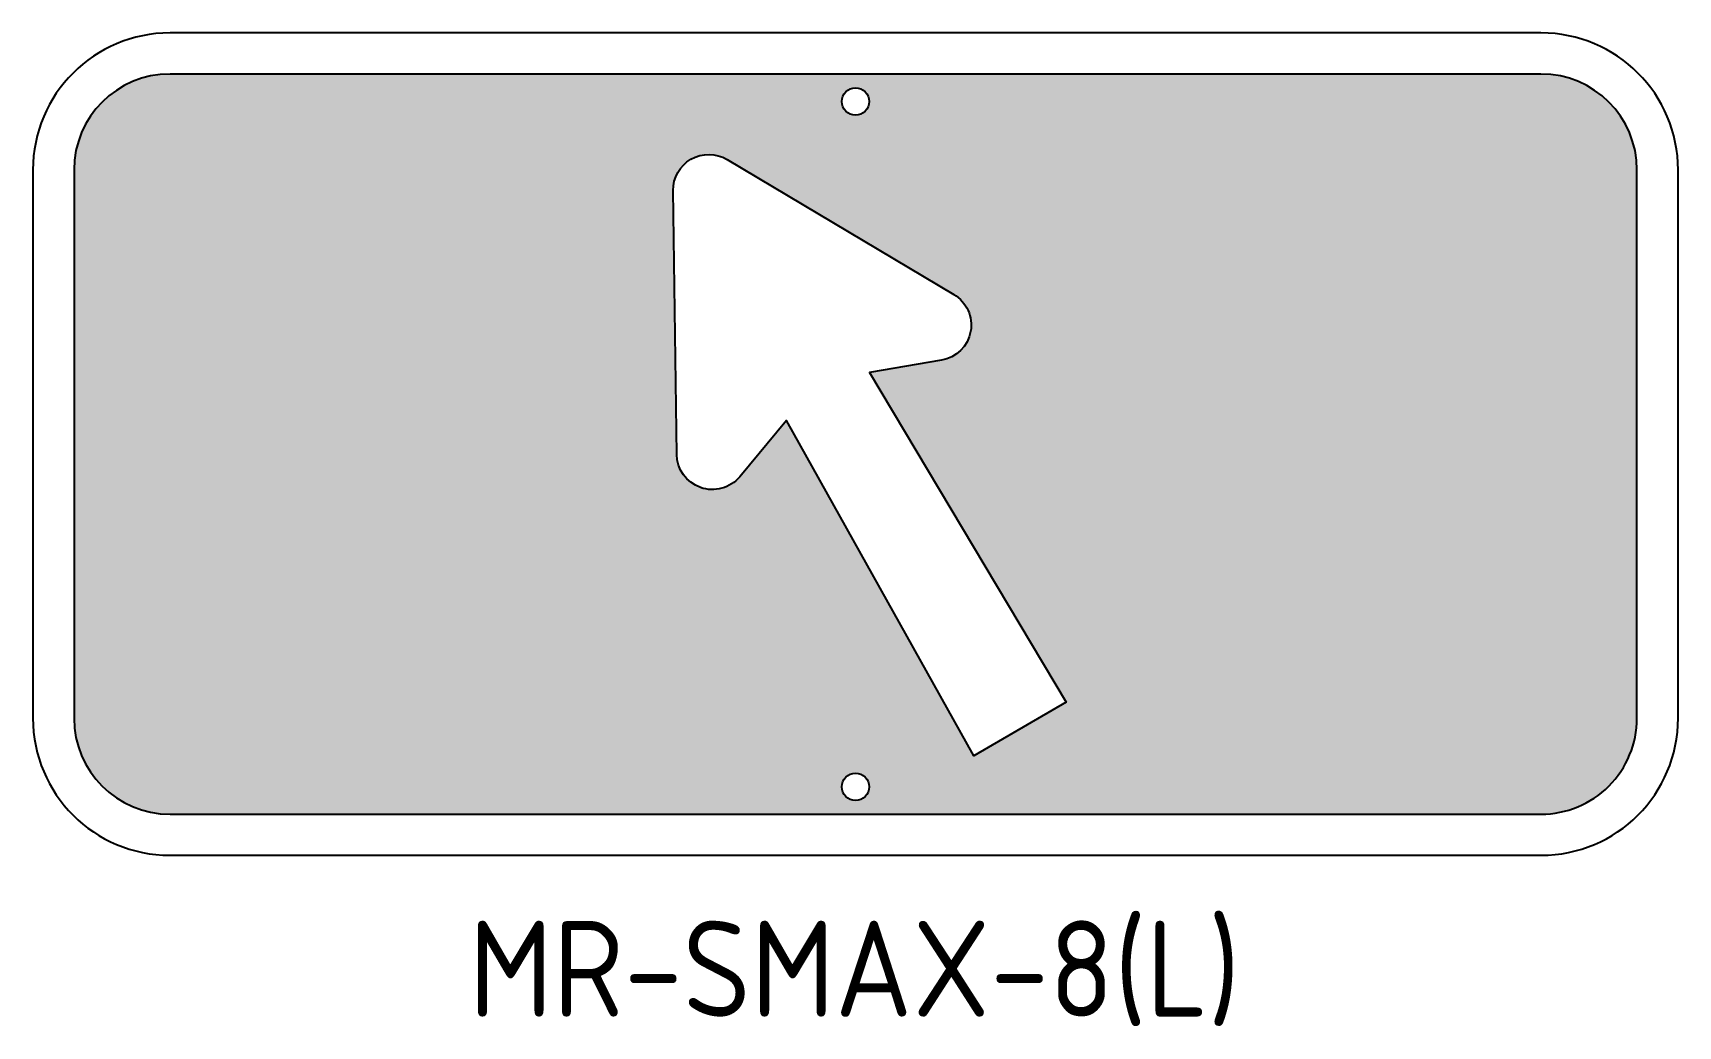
# Model space of a CAD drawing. Header units: millimetres. Extents: x 167.9 to 227.9, y 53.9 to 90.1.
import ezdxf

# ---------------------------------------------------------------- set-up
doc = ezdxf.new("R2010")
doc.units = ezdxf.units.MM
doc.layers.add('BLUE LAYER A.S.1743', color=7, linetype='Continuous', true_color=0x165788)
doc.layers.add('DIM', color=1, linetype='Continuous')
doc.layers.add('L35', color=3, linetype='Continuous')
doc.styles.add('T35', font='isocp2.shx', dxfattribs={"height": 3.5})

msp = doc.modelspace()

# ---------------------------------------------------------------- hatches: boundary and pattern name
at = {"layer": 'BLUE LAYER A.S.1743'}
h = msp.add_hatch(color=256, dxfattribs=at)
h.dxf.hatch_style = 1
edge = h.paths.add_edge_path()
edge.add_arc((172.8808732463333, 65.09135358990366), 3.5, 180, 270)
edge.add_line((172.8808732463333, 61.59135358990366), (222.8808732463333, 61.59135358990366))
edge.add_arc((222.8808732463333, 65.09135358990366), 3.5, 270, 360.0000000000005)
edge.add_line((226.3808732463333, 65.09135358990369), (226.3808732463333, 85.09135358990369))
edge.add_arc((222.8808732463333, 85.09135358990369), 3.5, 0, 90)
edge.add_line((222.8808732463333, 88.59135358990369), (172.8808732463333, 88.59135358990369))
edge.add_arc((172.8808732463333, 85.09135358990369), 3.5, 90, 180)
edge.add_line((169.3808732463333, 85.09135358990369), (169.3808732463333, 65.09135358990366))
edge = h.paths.add_edge_path(flags=16)
edge.add_arc((197.8808732463333, 62.59135358990369), 0.5, 0, 360)
edge = h.paths.add_edge_path(flags=16)
edge.add_arc((192.6605538485464, 74.73321201860794), 1.299999999999969, 180.7719480568547, 320.1961818582281, ccw=False)
edge.add_line((191.3606718365028, 74.71569760267602), (191.2309912342897, 84.34031099446527))
edge.add_arc((192.5308732463333, 84.35782541039717), 1.300000000000021, 59.22805194314452, 180.7719480568534, ccw=False)
edge.add_line((193.1959821814846, 85.4747990467834), (201.4663015792714, 80.55018565499412))
edge.add_arc((200.8011926441202, 79.43321201860785), 1.29999999999997, -80.19618185822537, 59.22805194315089, ccw=False)
edge.add_line((201.0225503593068, 78.15219649882391), (198.396417702956, 77.69840439747253))
edge.add_line((198.396417702956, 77.69840439747253), (205.5696227837129, 65.67404874449045))
edge.add_line((205.5696227837129, 65.67404874449045), (202.1921237089537, 63.72404874449052))
edge.add_line((202.1921237089537, 63.72404874449052), (195.3653287897105, 75.94840439747253))
edge.add_line((195.3653287897105, 75.94840439747253), (193.6592669737281, 73.90100285404075))
edge = h.paths.add_edge_path(flags=16)
edge.add_arc((197.8808732463333, 87.59135358990369), 0.5, 0, 360)

# ---------------------------------------------------------------- linework, layer by layer
for points in [[(169.3808732463333, 65.09135358990366, 0.414213562373095), (172.8808732463333, 61.59135358990366), (222.8808732463333, 61.59135358990366, 0.4142135623730975), (226.3808732463333, 65.09135358990369), (226.3808732463333, 85.09135358990369, 0.414213562373095), (222.8808732463333, 88.59135358990369), (172.8808732463333, 88.59135358990369, 0.414213562373095), (169.3808732463333, 85.09135358990369)], [(193.6592669737281, 73.90100285404075, -0.6964701163719915), (191.3606718365028, 74.71569760267602), (191.2309912342897, 84.34031099446527, -0.5863675000793462), (193.1959821814846, 85.4747990467834), (201.4663015792714, 80.55018565499412, -0.6964701163719936), (201.0225503593068, 78.15219649882391), (198.396417702956, 77.69840439747253), (205.5696227837129, 65.67404874449045), (202.1921237089537, 63.72404874449052), (195.3653287897105, 75.94840439747253)]]:
    msp.add_lwpolyline(points, format="xyb", close=True, dxfattribs=at)
for centre in [(197.8808732463333, 87.59135358990369), (197.8808732463333, 62.59135358990369)]:
    msp.add_circle(centre, 0.5, dxfattribs=at)
at = {"layer": 'L35'}
msp.add_lwpolyline([(167.8808732463333, 65.09135358990366, 0.414213562373095), (172.8808732463333, 60.09135358990366), (222.8808732463333, 60.09135358990369, 0.414213562373095), (227.8808732463333, 65.09135358990369), (227.8808732463333, 85.09135358990369, 0.414213562373095), (222.8808732463333, 90.09135358990369), (172.8808732463333, 90.09135358990369, 0.414213562373095), (167.8808732463333, 85.09135358990369)], format="xyb", close=True, dxfattribs=at)

# ---------------------------------------------------------------- texts
at = {"layer": 'DIM', "color": 3, "insert": (197.847742710532, 57.70635358990391), "char_height": 3.5, "width": 16.42482756211029, "attachment_point": 2, "style": 'T35'}
msp.add_mtext('MR-SMAX-8(L)', dxfattribs=at)

doc.saveas('drawing.dxf')
